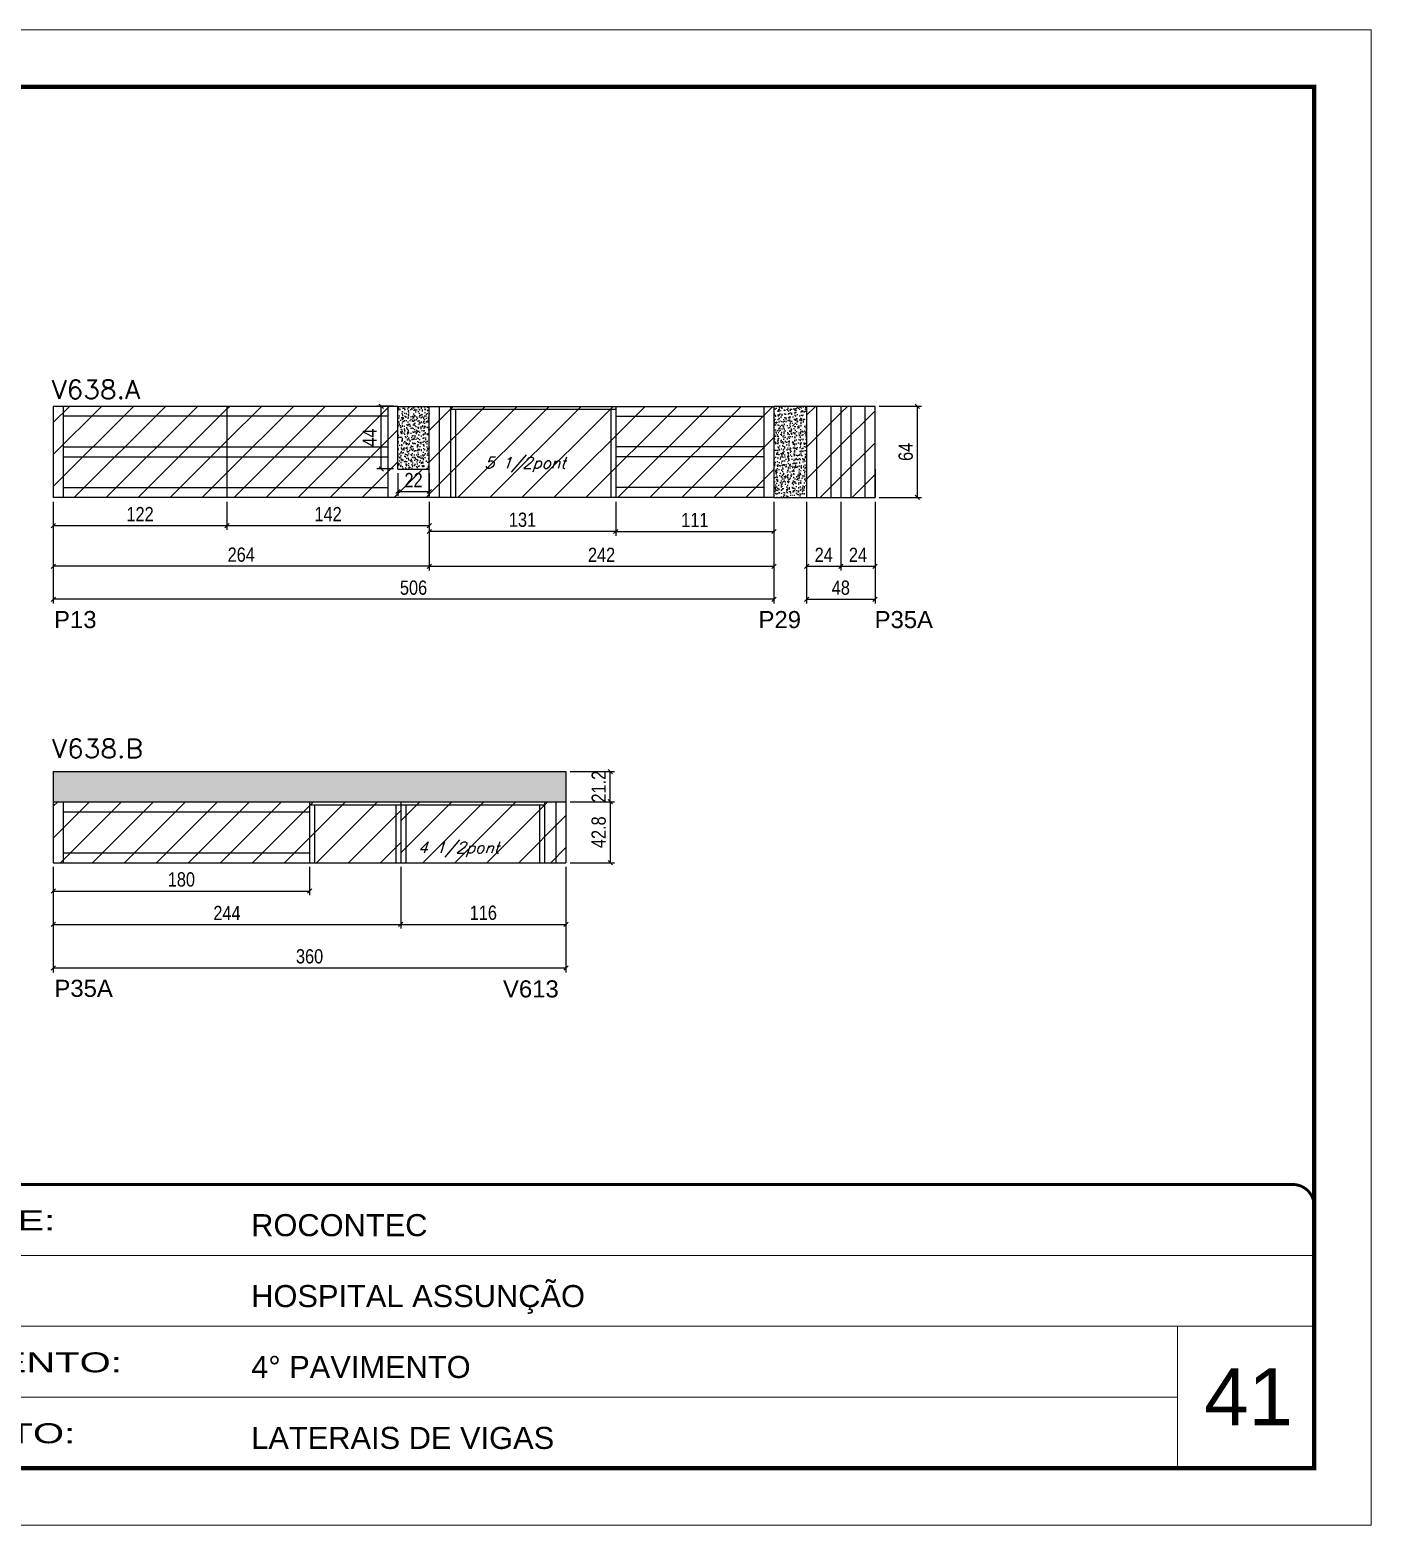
# Model space of a CAD drawing. Extents: x -20960 to -5926, y -2106 to 21915.
# Drawn here: x -11664 to -10722, y 9380 to 10430 of the extents above; entities that cross this region are included whole.
import ezdxf

# ---------------------------------------------------------------- set-up
doc = ezdxf.new("R2010")
doc.units = 0
doc.linetypes.add('CONTINUO', pattern=[0])
doc.linetypes.add('DASHED', pattern=[0.75, 0.5, -0.25])
for name, color, linetype in [('5', 5, 'Continuous'), ('COTA', 241, 'Continuous'), ('Painéis', 200, 'Continuous'), ('Reaproveitamento', 251, 'Continuous'), ('SARR_2.2x7', 40, 'Continuous'), ('SARR_3.5x7', 81, 'Continuous'), ('texto', 7, 'Continuous')]:
    doc.layers.add(name, color=color, linetype=linetype)
for name, color, linetype, lineweight in [('CARIMBO', 255, 'Continuous', 9), ('Folhas', 255, 'Continuous', 9), ('SARRAFO DE PRESSAO', 251, 'DASHED', 9), ('Texto Seção', 7, 'Continuous', 15)]:
    doc.layers.add(name, color=color, linetype=linetype, lineweight=lineweight)
doc.styles.add('ARIAL', font='arial.ttf')
doc.styles.add('COTA TECNICA', font='techl___.ttf', dxfattribs={"height": 10})
doc.styles.add('REGUA-120', font='ROMANS.shx', dxfattribs={"height": 15})
doc.styles.add('Romans', font='romans.shx')
doc.styles.get("Standard").update_dxf_attribs({"font": 'arial.ttf'})
doc.styles.add('Tecnologia', font='')
doc.styles.get('Tecnologia').set_extended_font_data('Forgotten Futurist')
doc.dimstyles.new('PAINEL', dxfattribs={"dimtxt": 10, "dimasz": 3, "dimexe": 3, "dimexo": 3, "dimgap": 3, "dimtad": 1, "dimdec": 1, "dimzin": 12, "dimdsep": 46, "dimtxsty": 'COTA TECNICA', "dimblk1": 'OBLIQUE', "dimblk2": 'OBLIQUE', "dimsah": 1, "dimcen": 0.9, "dimclrd": 4, "dimclre": 4, "dimclrt": 240, "dimadec": 1, "dimazin": 3, "dimtfac": 1, "dimtdec": 1, "dimtmove": 0, "dimatfit": 3, "dimfxl": 1, "dimtolj": 1, "dimtzin": 12, "dimarcsym": 0})
pattern_1 = [(50, (-145112.9357, -20945.076), (5.46554007, -0.47817257), [0.5715, -6.2865]), (355, (-145112.9357, -20945.076), (-1.05730264, 5.73170536), [0.4572, -5.02921753]), (100.4514447, (-145112.48, -20945.116), (4.40823741, 5.25353256), [0.48570026, -5.34270734]), (46.1842, (-145112.936, -20943.552), (8.13237123, -1.26126984), [0.85725, -9.42975]), (96.6355576, (-145112.258, -20943.657), (7.122124, 7.42278374), [0.7285507, -8.01406824]), (351.184151, (-145112.936, -20943.552), (7.122124, 7.42278374), [0.685799, -7.54379196]), (21, (-145112.1737, -20943.933), (4.54843174, -3.06795595), [0.5715, -6.2865]), (326, (-145112.1737, -20943.933), (1.85406085, 5.52563898), [0.4572, -5.0292]), (71.451445, (-145111.7947, -20944.189), (6.40249258, 2.45768307), [0.48570026, -5.34269813]), (37.5, (-145112.9357, -20945.0761), (0.092658098, 2.536651166), [0, -4.96824, 0, -5.1054, 0, -5.04825]), (7.5, (-145112.9357, -20945.0761), (2.004589875, 3.005417245), [0, -2.91084, 0, -4.85394, 0, -1.92405]), (327.5, (-145114.635, -20945.0761), (4.067717855, -0.17186232), [0, -1.905, 0, -5.9436, 0, -7.8867]), (317.5, (-145115.397, -20945.076), (4.44387544, 0.76279473), [0, -2.4765, 0, -3.94716, 0, -5.6007])]
pattern_2 = [(45, (-136463.582, -21941.307), (-11.2253202, 11.2253202), [])]
pattern_3 = [(45, (-152540.845, -16114.098), (-11.2253202, 11.2253202), [])]

# ---------------------------------------------------------------- blocks, each defined once
blk = doc.blocks.new('9999999999')
at = {"color": 30, "linetype": 'CONTINUO'}
for p, q in [((98564.6, 34379.6), (99584, 34379.6)), ((98564.6, 34329.8), (99488, 34329.8)), ((99584, 34329.8), (99488, 34329.8)), ((99488, 34329.8), (99488, 34230.2)), ((98564.6, 34280), (99488, 34280))]:
    blk.add_line(p, q, dxfattribs=at)
at = {"color": 30, "linetype": 'CONTINUO', "const_width": 2}
blk.add_lwpolyline([(99584, 34230.2), (99584, 34414.4, 0.414214), (99569, 34429.4), (98229, 34429.4, 0.414214), (98214, 34414.4), (98214, 34245.2, 0.414214), (98229, 34230.2), (99584, 34230.2)], format="xyb", dxfattribs=at)
at = {"layer": 'Folhas'}
blk.add_lwpolyline([(98139, 34190.2), (99624, 34190.2), (99624, 35240.2), (98139, 35240.2)], close=True, dxfattribs=at)
at = {"layer": 'Folhas', "color": 30, "const_width": 3}
blk.add_lwpolyline([(98214, 34230.2), (99584, 34230.2), (99584, 35200.2), (98214, 35200.2)], close=True, dxfattribs=at)
at = {"color": 7, "linetype": 'Continuous', "ltscale": 5, "style": 'ARIAL'}
for s, height, p in [('ROCONTEC', 15.48, (98837.7, 34393.1)), ('HOSPITAL ASSUNÇÃO', 15.483, (98837.7, 34343.3)), ('4° PAVIMENTO', 15.483, (98837.7, 34293.5)), ('LATERAIS DE VIGAS', 15.483, (98837.7, 34243.7))]:
    blk.add_text(s, height=height, dxfattribs=at).set_placement(p)
at = {"layer": 'Folhas', "color": 7, "style": 'Tecnologia', "width": 1.5}
for s, p in [('CLIENTE:', (98573.7, 34397.2)), ('PAVIMENTO:', (98573.7, 34297.5)), ('PROJETO:', (98573.7, 34247.7))]:
    blk.add_text(s, height=14, dxfattribs=at).set_placement(p)
blk = doc.blocks.new('_Oblique')
at = {"color": 0, "linetype": 'ByBlock', "lineweight": -2}
blk.add_line((-0.5, -0.5), (0.5, 0.5), dxfattribs=at)
blk = doc.blocks.new('*D1536')
at = {"layer": 'COTA', "color": 4, "linetype": 'ByBlock', "lineweight": -2, "transparency": 16777216}
for p, q in [((-11647.3, 10098.3), (-11647.3, 10050)), ((-11383.3, 10098.3), (-11383.3, 10050)), ((-11383.3, 10053), (-11647.3, 10053))]:
    blk.add_line(p, q, dxfattribs=at)
at = {"layer": 'Defpoints', "color": 0, "linetype": 'ByBlock', "transparency": 16777216}
for p in [(-11647.3, 10101.3), (-11383.3, 10101.3), (-11647.3, 10053)]:
    blk.add_point(p, dxfattribs=at)
at = {"layer": 'COTA', "color": 4, "linetype": 'ByBlock', "lineweight": -2, "transparency": 16777216, "xscale": 3, "yscale": 3, "zscale": 3, "rotation": 180}
blk.add_blockref('_Oblique', (-11647.3, 10053), dxfattribs=at)
at = {"layer": 'COTA', "color": 4, "linetype": 'ByBlock', "lineweight": -2, "transparency": 16777216, "xscale": 3, "yscale": 3, "zscale": 3}
blk.add_blockref('_Oblique', (-11383.3, 10053), dxfattribs=at)
at = {"layer": 'COTA', "color": 240, "linetype": 'ByBlock', "transparency": 16777216, "insert": (-11515.3, 10061.1), "char_height": 10, "attachment_point": 5, "style": 'COTA TECNICA'}
blk.add_mtext('\\A1;264', dxfattribs=at)
blk = doc.blocks.new('*D1537')
at = {"layer": 'COTA', "color": 4, "linetype": 'ByBlock', "lineweight": -2, "transparency": 16777216}
for p, q in [((-11383.3, 10098.3), (-11383.3, 10050)), ((-11141.3, 10098.3), (-11141.3, 10050)), ((-11383.3, 10053), (-11141.3, 10053))]:
    blk.add_line(p, q, dxfattribs=at)
at = {"layer": 'Defpoints', "color": 0, "linetype": 'ByBlock', "transparency": 16777216}
for p in [(-11383.3, 10101.3), (-11141.3, 10101.3), (-11141.3, 10053)]:
    blk.add_point(p, dxfattribs=at)
at = {"layer": 'COTA', "color": 4, "linetype": 'ByBlock', "lineweight": -2, "transparency": 16777216, "xscale": 3, "yscale": 3, "zscale": 3, "rotation": 180}
blk.add_blockref('_Oblique', (-11383.3, 10053), dxfattribs=at)
at = {"layer": 'COTA', "color": 4, "linetype": 'ByBlock', "lineweight": -2, "transparency": 16777216, "xscale": 3, "yscale": 3, "zscale": 3}
blk.add_blockref('_Oblique', (-11141.3, 10053), dxfattribs=at)
at = {"layer": 'COTA', "color": 240, "linetype": 'ByBlock', "transparency": 16777216, "insert": (-11262.3, 10061), "char_height": 10, "attachment_point": 5, "style": 'COTA TECNICA'}
blk.add_mtext('\\A1;242', dxfattribs=at)
blk = doc.blocks.new('*D1538')
at = {"layer": 'COTA', "color": 4, "linetype": 'ByBlock', "lineweight": -2, "transparency": 16777216}
for p, q in [((-11118.3, 10098.3), (-11118.3, 10026.8)), ((-11070.3, 10098.3), (-11070.3, 10026.8)), ((-11118.3, 10029.8), (-11070.3, 10029.8))]:
    blk.add_line(p, q, dxfattribs=at)
at = {"layer": 'Defpoints', "color": 0, "linetype": 'ByBlock', "transparency": 16777216}
for p in [(-11118.3, 10101.3), (-11070.3, 10101.3), (-11070.3, 10029.8)]:
    blk.add_point(p, dxfattribs=at)
at = {"layer": 'COTA', "color": 4, "linetype": 'ByBlock', "lineweight": -2, "transparency": 16777216, "xscale": 3, "yscale": 3, "zscale": 3, "rotation": 180}
blk.add_blockref('_Oblique', (-11118.3, 10029.8), dxfattribs=at)
at = {"layer": 'COTA', "color": 4, "linetype": 'ByBlock', "lineweight": -2, "transparency": 16777216, "xscale": 3, "yscale": 3, "zscale": 3}
blk.add_blockref('_Oblique', (-11070.3, 10029.8), dxfattribs=at)
at = {"layer": 'COTA', "color": 240, "linetype": 'ByBlock', "transparency": 16777216, "insert": (-11094.3, 10037.9), "char_height": 10, "attachment_point": 5, "style": 'COTA TECNICA'}
blk.add_mtext('\\A1;48', dxfattribs=at)
blk = doc.blocks.new('*D1539')
at = {"layer": 'COTA', "color": 4, "linetype": 'ByBlock', "lineweight": -2, "transparency": 16777216}
for p, q in [((-11647.3, 10098.3), (-11647.3, 10078.5)), ((-11525.3, 10098.3), (-11525.3, 10078.5)), ((-11647.3, 10081.5), (-11525.3, 10081.5))]:
    blk.add_line(p, q, dxfattribs=at)
at = {"layer": 'Defpoints', "color": 0, "linetype": 'ByBlock', "transparency": 16777216}
for p in [(-11647.3, 10101.3), (-11525.3, 10101.3), (-11525.3, 10081.5)]:
    blk.add_point(p, dxfattribs=at)
at = {"layer": 'COTA', "color": 4, "linetype": 'ByBlock', "lineweight": -2, "transparency": 16777216, "xscale": 3, "yscale": 3, "zscale": 3, "rotation": 180}
blk.add_blockref('_Oblique', (-11647.3, 10081.5), dxfattribs=at)
at = {"layer": 'COTA', "color": 4, "linetype": 'ByBlock', "lineweight": -2, "transparency": 16777216, "xscale": 3, "yscale": 3, "zscale": 3}
blk.add_blockref('_Oblique', (-11525.3, 10081.5), dxfattribs=at)
at = {"layer": 'COTA', "color": 240, "linetype": 'ByBlock', "transparency": 16777216, "insert": (-11586.3, 10089.6), "char_height": 10, "attachment_point": 5, "style": 'COTA TECNICA'}
blk.add_mtext('\\A1;122', dxfattribs=at)
blk = doc.blocks.new('*D1540')
at = {"layer": 'COTA', "color": 4, "linetype": 'ByBlock', "lineweight": -2, "transparency": 16777216}
for p, q in [((-11525.3, 10098.3), (-11525.3, 10078.5)), ((-11383.3, 10098.3), (-11383.3, 10078.5)), ((-11525.3, 10081.5), (-11383.3, 10081.5))]:
    blk.add_line(p, q, dxfattribs=at)
at = {"layer": 'Defpoints', "color": 0, "linetype": 'ByBlock', "transparency": 16777216}
for p in [(-11525.3, 10101.3), (-11383.3, 10101.3), (-11383.3, 10081.5)]:
    blk.add_point(p, dxfattribs=at)
at = {"layer": 'COTA', "color": 4, "linetype": 'ByBlock', "lineweight": -2, "transparency": 16777216, "xscale": 3, "yscale": 3, "zscale": 3, "rotation": 180}
blk.add_blockref('_Oblique', (-11525.3, 10081.5), dxfattribs=at)
at = {"layer": 'COTA', "color": 4, "linetype": 'ByBlock', "lineweight": -2, "transparency": 16777216, "xscale": 3, "yscale": 3, "zscale": 3}
blk.add_blockref('_Oblique', (-11383.3, 10081.5), dxfattribs=at)
at = {"layer": 'COTA', "color": 240, "linetype": 'ByBlock', "transparency": 16777216, "insert": (-11454.3, 10089.6), "char_height": 10, "attachment_point": 5, "style": 'COTA TECNICA'}
blk.add_mtext('\\A1;142', dxfattribs=at)
blk = doc.blocks.new('*D1541')
at = {"layer": 'COTA', "color": 4, "linetype": 'ByBlock', "lineweight": -2, "transparency": 16777216}
for p, q in [((-11252.3, 10098.3), (-11252.3, 10074.4)), ((-11141.3, 10098.3), (-11141.3, 10074.4)), ((-11252.3, 10077.4), (-11141.3, 10077.4))]:
    blk.add_line(p, q, dxfattribs=at)
at = {"layer": 'Defpoints', "color": 0, "linetype": 'ByBlock', "transparency": 16777216}
for p in [(-11252.3, 10101.3), (-11141.3, 10101.3), (-11141.3, 10077.4)]:
    blk.add_point(p, dxfattribs=at)
at = {"layer": 'COTA', "color": 4, "linetype": 'ByBlock', "lineweight": -2, "transparency": 16777216, "xscale": 3, "yscale": 3, "zscale": 3, "rotation": 180}
blk.add_blockref('_Oblique', (-11252.3, 10077.4), dxfattribs=at)
at = {"layer": 'COTA', "color": 4, "linetype": 'ByBlock', "lineweight": -2, "transparency": 16777216, "xscale": 3, "yscale": 3, "zscale": 3}
blk.add_blockref('_Oblique', (-11141.3, 10077.4), dxfattribs=at)
at = {"layer": 'COTA', "color": 240, "linetype": 'ByBlock', "transparency": 16777216, "insert": (-11196.8, 10085.5), "char_height": 10, "attachment_point": 5, "style": 'COTA TECNICA'}
blk.add_mtext('\\A1;111', dxfattribs=at)
blk = doc.blocks.new('*D1542')
at = {"layer": 'COTA', "color": 4, "linetype": 'ByBlock', "lineweight": -2, "transparency": 16777216}
for p, q in [((-11383.3, 10098.3), (-11383.3, 10074.4)), ((-11252.3, 10098.3), (-11252.3, 10074.4)), ((-11252.3, 10077.4), (-11383.3, 10077.4))]:
    blk.add_line(p, q, dxfattribs=at)
at = {"layer": 'Defpoints', "color": 0, "linetype": 'ByBlock', "transparency": 16777216}
for p in [(-11383.3, 10101.3), (-11252.3, 10101.3), (-11383.3, 10077.4)]:
    blk.add_point(p, dxfattribs=at)
at = {"layer": 'COTA', "color": 4, "linetype": 'ByBlock', "lineweight": -2, "transparency": 16777216, "xscale": 3, "yscale": 3, "zscale": 3, "rotation": 180}
blk.add_blockref('_Oblique', (-11383.3, 10077.4), dxfattribs=at)
at = {"layer": 'COTA', "color": 4, "linetype": 'ByBlock', "lineweight": -2, "transparency": 16777216, "xscale": 3, "yscale": 3, "zscale": 3}
blk.add_blockref('_Oblique', (-11252.3, 10077.4), dxfattribs=at)
at = {"layer": 'COTA', "color": 240, "linetype": 'ByBlock', "transparency": 16777216, "insert": (-11317.8, 10085.6), "char_height": 10, "attachment_point": 5, "style": 'COTA TECNICA'}
blk.add_mtext('\\A1;131', dxfattribs=at)
blk = doc.blocks.new('*D1543')
at = {"layer": 'COTA', "color": 4, "linetype": 'ByBlock', "lineweight": -2, "transparency": 16777216}
for p, q in [((-11405.3, 10118.3), (-11405.3, 10102.5)), ((-11383.3, 10118.3), (-11383.3, 10102.5)), ((-11405.3, 10105.5), (-11383.3, 10105.5))]:
    blk.add_line(p, q, dxfattribs=at)
at = {"layer": 'Defpoints', "color": 0, "linetype": 'ByBlock', "transparency": 16777216}
for p in [(-11405.3, 10121.3), (-11383.3, 10121.3), (-11383.3, 10105.5)]:
    blk.add_point(p, dxfattribs=at)
at = {"layer": 'COTA', "color": 4, "linetype": 'ByBlock', "lineweight": -2, "transparency": 16777216, "xscale": 3, "yscale": 3, "zscale": 3, "rotation": 180}
blk.add_blockref('_Oblique', (-11405.3, 10105.5), dxfattribs=at)
at = {"layer": 'COTA', "color": 4, "linetype": 'ByBlock', "lineweight": -2, "transparency": 16777216, "xscale": 3, "yscale": 3, "zscale": 3}
blk.add_blockref('_Oblique', (-11383.3, 10105.5), dxfattribs=at)
at = {"layer": 'COTA', "color": 240, "linetype": 'ByBlock', "transparency": 16777216, "insert": (-11394.3, 10113.5), "char_height": 10, "attachment_point": 5, "style": 'COTA TECNICA'}
blk.add_mtext('\\A1;22', dxfattribs=at)
blk = doc.blocks.new('*D1544')
at = {"layer": 'COTA', "color": 4, "linetype": 'ByBlock', "lineweight": -2, "transparency": 16777216}
for p, q in [((-11408.3, 10165.3), (-11420, 10165.3)), ((-11417, 10121.3), (-11417, 10165.3)), ((-11408.3, 10121.3), (-11420, 10121.3))]:
    blk.add_line(p, q, dxfattribs=at)
at = {"layer": 'Defpoints', "color": 0, "linetype": 'ByBlock', "transparency": 16777216}
for p in [(-11417, 10165.3), (-11405.3, 10165.3), (-11405.3, 10121.3)]:
    blk.add_point(p, dxfattribs=at)
at = {"layer": 'COTA', "color": 4, "linetype": 'ByBlock', "lineweight": -2, "transparency": 16777216, "xscale": 3, "yscale": 3, "zscale": 3}
for p, rotation in [((-11417, 10165.3), 90), ((-11417, 10121.3), 270)]:
    blk.add_blockref('_Oblique', p, dxfattribs=dict(at, rotation=rotation))
at = {"layer": 'COTA', "color": 240, "linetype": 'ByBlock', "transparency": 16777216, "insert": (-11425.1, 10143.3), "char_height": 10, "attachment_point": 5, "rotation": 90, "style": 'COTA TECNICA'}
blk.add_mtext('\\A1;44', dxfattribs=at)
blk = doc.blocks.new('*D1578')
at = {"layer": 'COTA', "color": 4, "lineweight": -2, "transparency": 16777216}
for p, q in [((-11647.3, 9841.8), (-11647.3, 9767.8)), ((-11287.3, 9841.8), (-11287.3, 9767.8)), ((-11287.3, 9770.8), (-11647.3, 9770.8))]:
    blk.add_line(p, q, dxfattribs=at)
at = {"layer": 'Defpoints', "color": 0, "transparency": 16777216}
for p in [(-11647.3, 9844.8), (-11287.3, 9844.8), (-11647.3, 9770.8)]:
    blk.add_point(p, dxfattribs=at)
at = {"layer": 'COTA', "color": 4, "lineweight": -2, "transparency": 16777216, "xscale": 3, "yscale": 3, "zscale": 3, "rotation": 180}
blk.add_blockref('_Oblique', (-11647.3, 9770.8), dxfattribs=at)
at = {"layer": 'COTA', "color": 4, "lineweight": -2, "transparency": 16777216, "xscale": 3, "yscale": 3, "zscale": 3}
blk.add_blockref('_Oblique', (-11287.3, 9770.8), dxfattribs=at)
at = {"layer": 'COTA', "color": 240, "transparency": 16777216, "insert": (-11467.3, 9779), "char_height": 10, "attachment_point": 5, "style": 'COTA TECNICA'}
blk.add_mtext('\\A1;360', dxfattribs=at)
blk = doc.blocks.new('*D1579')
at = {"layer": 'COTA', "color": 4, "lineweight": -2, "transparency": 16777216}
for p, q in [((-11647.3, 9841.8), (-11647.3, 9798.5)), ((-11403.3, 9841.8), (-11403.3, 9798.5)), ((-11647.3, 9801.5), (-11403.3, 9801.5))]:
    blk.add_line(p, q, dxfattribs=at)
at = {"layer": 'Defpoints', "color": 0, "transparency": 16777216}
for p in [(-11647.3, 9844.8), (-11403.3, 9844.8), (-11403.3, 9801.5)]:
    blk.add_point(p, dxfattribs=at)
at = {"layer": 'COTA', "color": 4, "lineweight": -2, "transparency": 16777216, "xscale": 3, "yscale": 3, "zscale": 3, "rotation": 180}
blk.add_blockref('_Oblique', (-11647.3, 9801.5), dxfattribs=at)
at = {"layer": 'COTA', "color": 4, "lineweight": -2, "transparency": 16777216, "xscale": 3, "yscale": 3, "zscale": 3}
blk.add_blockref('_Oblique', (-11403.3, 9801.5), dxfattribs=at)
at = {"layer": 'COTA', "color": 240, "transparency": 16777216, "insert": (-11525.3, 9809.5), "char_height": 10, "attachment_point": 5, "style": 'COTA TECNICA'}
blk.add_mtext('\\A1;244', dxfattribs=at)
blk = doc.blocks.new('*D1580')
at = {"layer": 'COTA', "color": 4, "lineweight": -2, "transparency": 16777216}
for p, q in [((-11403.3, 9841.8), (-11403.3, 9798.5)), ((-11287.3, 9841.8), (-11287.3, 9798.5)), ((-11403.3, 9801.5), (-11287.3, 9801.5))]:
    blk.add_line(p, q, dxfattribs=at)
at = {"layer": 'Defpoints', "color": 0, "transparency": 16777216}
for p in [(-11403.3, 9844.8), (-11287.3, 9844.8), (-11287.3, 9801.5)]:
    blk.add_point(p, dxfattribs=at)
at = {"layer": 'COTA', "color": 4, "lineweight": -2, "transparency": 16777216, "xscale": 3, "yscale": 3, "zscale": 3, "rotation": 180}
blk.add_blockref('_Oblique', (-11403.3, 9801.5), dxfattribs=at)
at = {"layer": 'COTA', "color": 4, "lineweight": -2, "transparency": 16777216, "xscale": 3, "yscale": 3, "zscale": 3}
blk.add_blockref('_Oblique', (-11287.3, 9801.5), dxfattribs=at)
at = {"layer": 'COTA', "color": 240, "transparency": 16777216, "insert": (-11345.3, 9809.6), "char_height": 10, "attachment_point": 5, "style": 'COTA TECNICA'}
blk.add_mtext('\\A1;116', dxfattribs=at)
blk = doc.blocks.new('*D1581')
at = {"layer": 'COTA', "color": 4, "lineweight": -2, "transparency": 16777216}
for p, q in [((-11284.3, 9887.6), (-11253.2, 9887.6)), ((-11256.2, 9887.6), (-11256.2, 9844.8)), ((-11284.3, 9844.8), (-11253.2, 9844.8))]:
    blk.add_line(p, q, dxfattribs=at)
at = {"layer": 'Defpoints', "color": 0, "transparency": 16777216}
for p in [(-11287.3, 9887.6), (-11287.3, 9844.8), (-11256.2, 9844.8)]:
    blk.add_point(p, dxfattribs=at)
at = {"layer": 'COTA', "color": 4, "lineweight": -2, "transparency": 16777216, "xscale": 3, "yscale": 3, "zscale": 3}
for p, rotation in [((-11256.2, 9887.6), 90), ((-11256.2, 9844.8), 270)]:
    blk.add_blockref('_Oblique', p, dxfattribs=dict(at, rotation=rotation))
at = {"layer": 'COTA', "color": 240, "transparency": 16777216, "insert": (-11264.3, 9866.2), "char_height": 10, "attachment_point": 5, "rotation": 90, "style": 'COTA TECNICA'}
blk.add_mtext('\\A1;42.8', dxfattribs=at)
blk = doc.blocks.new('*D1582')
at = {"layer": 'COTA', "color": 4, "lineweight": -2, "transparency": 16777216}
for p, q in [((-11284.3, 9908.8), (-11253.2, 9908.8)), ((-11256.2, 9887.6), (-11256.2, 9908.8)), ((-11284.3, 9887.6), (-11253.2, 9887.6))]:
    blk.add_line(p, q, dxfattribs=at)
at = {"layer": 'Defpoints', "color": 0, "transparency": 16777216}
for p in [(-11287.3, 9908.8), (-11256.2, 9908.8), (-11287.3, 9887.6)]:
    blk.add_point(p, dxfattribs=at)
at = {"layer": 'COTA', "color": 4, "lineweight": -2, "transparency": 16777216, "xscale": 3, "yscale": 3, "zscale": 3}
for p, rotation in [((-11256.2, 9908.8), 90), ((-11256.2, 9887.6), 270)]:
    blk.add_blockref('_Oblique', p, dxfattribs=dict(at, rotation=rotation))
at = {"layer": 'COTA', "color": 240, "transparency": 16777216, "insert": (-11264.3, 9898.2), "char_height": 10, "attachment_point": 5, "rotation": 90, "style": 'COTA TECNICA'}
blk.add_mtext('\\A1;21.2', dxfattribs=at)
blk = doc.blocks.new('*D1583')
at = {"layer": 'COTA', "color": 4, "lineweight": -2, "transparency": 16777216}
for p, q in [((-11647.3, 9841.8), (-11647.3, 9821.9)), ((-11467.3, 9841.8), (-11467.3, 9821.9)), ((-11647.3, 9824.9), (-11467.3, 9824.9))]:
    blk.add_line(p, q, dxfattribs=at)
at = {"layer": 'Defpoints', "color": 0, "transparency": 16777216}
for p in [(-11647.3, 9844.8), (-11467.3, 9844.8), (-11467.3, 9824.9)]:
    blk.add_point(p, dxfattribs=at)
at = {"layer": 'COTA', "color": 4, "lineweight": -2, "transparency": 16777216, "xscale": 3, "yscale": 3, "zscale": 3, "rotation": 180}
blk.add_blockref('_Oblique', (-11647.3, 9824.9), dxfattribs=at)
at = {"layer": 'COTA', "color": 4, "lineweight": -2, "transparency": 16777216, "xscale": 3, "yscale": 3, "zscale": 3}
blk.add_blockref('_Oblique', (-11467.3, 9824.9), dxfattribs=at)
at = {"layer": 'COTA', "color": 240, "transparency": 16777216, "insert": (-11557.3, 9833), "char_height": 10, "attachment_point": 5, "style": 'COTA TECNICA'}
blk.add_mtext('\\A1;180', dxfattribs=at)
blk = doc.blocks.new('*D1584')
at = {"layer": 'COTA', "color": 4, "lineweight": -2, "ltscale": 25, "transparency": 16777216}
for p, q in [((-11647.3, 10098.3), (-11647.3, 10026.8)), ((-11141.3, 10098.3), (-11141.3, 10026.8)), ((-11141.3, 10029.8), (-11647.3, 10029.8))]:
    blk.add_line(p, q, dxfattribs=at)
at = {"layer": 'Defpoints', "color": 0, "ltscale": 25, "transparency": 16777216}
for p in [(-11647.3, 10101.3), (-11141.3, 10101.3), (-11647.3, 10029.8)]:
    blk.add_point(p, dxfattribs=at)
at = {"layer": 'COTA', "color": 4, "lineweight": -2, "ltscale": 25, "transparency": 16777216, "xscale": 3, "yscale": 3, "zscale": 3, "rotation": 180}
blk.add_blockref('_Oblique', (-11647.3, 10029.8), dxfattribs=at)
at = {"layer": 'COTA', "color": 4, "lineweight": -2, "ltscale": 25, "transparency": 16777216, "xscale": 3, "yscale": 3, "zscale": 3}
blk.add_blockref('_Oblique', (-11141.3, 10029.8), dxfattribs=at)
at = {"layer": 'COTA', "color": 240, "ltscale": 25, "transparency": 16777216, "insert": (-11394.3, 10037.9), "char_height": 10, "attachment_point": 5, "style": 'COTA TECNICA'}
blk.add_mtext('\\A1;506', dxfattribs=at)
blk = doc.blocks.new('*D1585')
at = {"layer": 'COTA', "color": 4, "lineweight": -2, "ltscale": 25, "transparency": 16777216}
for p, q in [((-11067.3, 10165.3), (-11037.6, 10165.3)), ((-11040.6, 10165.3), (-11040.6, 10101.3)), ((-11067.3, 10101.3), (-11037.6, 10101.3))]:
    blk.add_line(p, q, dxfattribs=at)
at = {"layer": 'Defpoints', "color": 0, "ltscale": 25, "transparency": 16777216}
for p in [(-11070.3, 10165.3), (-11070.3, 10101.3), (-11040.6, 10101.3)]:
    blk.add_point(p, dxfattribs=at)
at = {"layer": 'COTA', "color": 4, "lineweight": -2, "ltscale": 25, "transparency": 16777216, "xscale": 3, "yscale": 3, "zscale": 3}
for p, rotation in [((-11040.6, 10165.3), 90), ((-11040.6, 10101.3), 270)]:
    blk.add_blockref('_Oblique', p, dxfattribs=dict(at, rotation=rotation))
at = {"layer": 'COTA', "color": 240, "ltscale": 25, "transparency": 16777216, "insert": (-11048.7, 10133.3), "char_height": 10, "attachment_point": 5, "rotation": 90, "style": 'COTA TECNICA'}
blk.add_mtext('\\A1;64', dxfattribs=at)
blk = doc.blocks.new('*D1586')
at = {"layer": 'COTA', "color": 4, "lineweight": -2, "ltscale": 25, "transparency": 16777216}
for p, q in [((-11118.3, 10098.3), (-11118.3, 10050)), ((-11094.3, 10098.3), (-11094.3, 10050)), ((-11118.3, 10053), (-11094.3, 10053))]:
    blk.add_line(p, q, dxfattribs=at)
at = {"layer": 'Defpoints', "color": 0, "ltscale": 25, "transparency": 16777216}
for p in [(-11118.3, 10101.3), (-11094.3, 10101.3), (-11094.3, 10053)]:
    blk.add_point(p, dxfattribs=at)
at = {"layer": 'COTA', "color": 4, "lineweight": -2, "ltscale": 25, "transparency": 16777216, "xscale": 3, "yscale": 3, "zscale": 3, "rotation": 180}
blk.add_blockref('_Oblique', (-11118.3, 10053), dxfattribs=at)
at = {"layer": 'COTA', "color": 4, "lineweight": -2, "ltscale": 25, "transparency": 16777216, "xscale": 3, "yscale": 3, "zscale": 3}
blk.add_blockref('_Oblique', (-11094.3, 10053), dxfattribs=at)
at = {"layer": 'COTA', "color": 240, "ltscale": 25, "transparency": 16777216, "insert": (-11106.3, 10061), "char_height": 10, "attachment_point": 5, "style": 'COTA TECNICA'}
blk.add_mtext('\\A1;24', dxfattribs=at)
blk = doc.blocks.new('*D1587')
at = {"layer": 'COTA', "color": 4, "lineweight": -2, "ltscale": 25, "transparency": 16777216}
for p, q in [((-11094.3, 10098.3), (-11094.3, 10050)), ((-11070.3, 10098.3), (-11070.3, 10050)), ((-11094.3, 10053), (-11070.3, 10053))]:
    blk.add_line(p, q, dxfattribs=at)
at = {"layer": 'Defpoints', "color": 0, "ltscale": 25, "transparency": 16777216}
for p in [(-11094.3, 10101.3), (-11070.3, 10101.3), (-11070.3, 10053)]:
    blk.add_point(p, dxfattribs=at)
at = {"layer": 'COTA', "color": 4, "lineweight": -2, "ltscale": 25, "transparency": 16777216, "xscale": 3, "yscale": 3, "zscale": 3, "rotation": 180}
blk.add_blockref('_Oblique', (-11094.3, 10053), dxfattribs=at)
at = {"layer": 'COTA', "color": 4, "lineweight": -2, "ltscale": 25, "transparency": 16777216, "xscale": 3, "yscale": 3, "zscale": 3}
blk.add_blockref('_Oblique', (-11070.3, 10053), dxfattribs=at)
at = {"layer": 'COTA', "color": 240, "ltscale": 25, "transparency": 16777216, "insert": (-11082.3, 10061), "char_height": 10, "attachment_point": 5, "style": 'COTA TECNICA'}
blk.add_mtext('\\A1;24', dxfattribs=at)

msp = doc.modelspace()

# ---------------------------------------------------------------- hatches: boundary and pattern name
at = {"layer": 'COTA', "linetype": 'ByBlock'}
h = msp.add_hatch(dxfattribs=at)
h.set_pattern_fill('AR-CONC', color=256, scale=0.03)
h.set_pattern_definition(pattern_1)
h.paths.add_polyline_path([(-11405.3, 10121.28), (-11383.3, 10121.28), (-11383.3, 10165.28), (-11405.3, 10165.28)])
h = msp.add_hatch(dxfattribs=at)
h.set_pattern_fill('AR-CONC', color=256, scale=0.03)
h.set_pattern_definition(pattern_1)
h.paths.add_polyline_path([(-11141.3, 10101.28), (-11118.3, 10101.28), (-11118.3, 10165.28), (-11141.3, 10165.28)])
h = msp.add_hatch(dxfattribs=at)
h.set_pattern_fill('AR-CONC', color=256, scale=0.03)
h.set_pattern_definition([(50, (-149490.2804, -18338.498), (5.46554007, -0.47817257), [0.5715, -6.2865]), (355, (-149490.2804, -18338.498), (-1.05730264, 5.73170536), [0.4572, -5.02921753]), (100.4514447, (-149489.825, -18338.538), (4.40823741, 5.25353256), [0.48570026, -5.34270734]), (46.1842, (-149490.2804, -18336.974), (8.13237123, -1.26126984), [0.85725, -9.42975]), (96.6355576, (-149489.603, -18337.079), (7.122124, 7.42278374), [0.7285507, -8.01406824]), (351.184151, (-149490.28, -18336.974), (7.122124, 7.42278374), [0.685799, -7.54379196]), (21, (-149489.5184, -18337.355), (4.54843174, -3.06795595), [0.5715, -6.2865]), (326, (-149489.5184, -18337.355), (1.85406085, 5.52563898), [0.4572, -5.0292]), (71.451445, (-149489.1393, -18337.611), (6.40249258, 2.45768307), [0.48570026, -5.34269813]), (37.5, (-149490.2804, -18338.4981), (0.092658098, 2.536651166), [0, -4.96824, 0, -5.1054, 0, -5.04825]), (7.5, (-149490.2804, -18338.498), (2.004589875, 3.005417245), [0, -2.91084, 0, -4.85394, 0, -1.92405]), (327.5, (-149491.9796, -18338.4981), (4.067717855, -0.17186232), [0, -1.905, 0, -5.9436, 0, -7.8867]), (317.5, (-149492.7416, -18338.498), (4.44387544, 0.76279473), [0, -2.4765, 0, -3.94716, 0, -5.6007])])
h.paths.add_polyline_path([(-11287.3, 9887.56), (-11287.3, 9908.76), (-11647.3, 9908.76), (-11647.3, 9887.56)])
at = {"layer": 'Reaproveitamento', "ltscale": 25}
h = msp.add_hatch(dxfattribs=at)
h.set_pattern_fill('ANSI31', color=256, scale=5)
h.set_pattern_definition(pattern_2)
h.paths.add_polyline_path([(-11647.3, 10165.28), (-11647.3, 10101.28), (-11525.3, 10101.28), (-11525.3, 10165.28)])
h = msp.add_hatch(dxfattribs=at)
h.set_pattern_fill('ANSI31', color=256, scale=5)
h.set_pattern_definition(pattern_2)
h.paths.add_polyline_path([(-11383.3, 10101.28), (-11383.3, 10121.28), (-11405.3, 10121.28), (-11405.3, 10165.28), (-11525.3, 10165.28), (-11525.3, 10101.28)])
h.paths.add_polyline_path([(-11404.54, 10103.55), (-11383.57, 10103.55), (-11383.57, 10124.14), (-11404.54, 10124.14)], flags=24)
h.paths.add_polyline_path([(-11415.2, 10132.5), (-11415.2, 10154.69), (-11435.78, 10154.69), (-11435.78, 10132.5)], flags=24)
h = msp.add_hatch(dxfattribs=at)
h.set_pattern_fill('ANSI31', color=256, scale=5)
h.set_pattern_definition(pattern_2)
h.paths.add_polyline_path([(-11141.3, 10101.28), (-11141.3, 10165.28), (-11383.3, 10165.28), (-11383.3, 10101.28)])
h.paths.add_polyline_path([(-11352.37, 10116.36), (-11284.75, 10116.36), (-11279.25, 10132.33), (-11346.87, 10132.33)], flags=24)
h = msp.add_hatch(dxfattribs=at)
h.set_pattern_fill('ANSI31', color=256, scale=5)
h.set_pattern_definition(pattern_3)
h.paths.add_polyline_path([(-11094.3, 10165.28), (-11118.3, 10165.28), (-11118.3, 10101.28), (-11094.3, 10101.28)])
h = msp.add_hatch(dxfattribs=at)
h.set_pattern_fill('ANSI31', color=256, scale=5)
h.set_pattern_definition(pattern_3)
h.paths.add_polyline_path([(-11094.3, 10101.28), (-11070.3, 10101.28), (-11070.3, 10165.28), (-11094.3, 10165.28)])
h = msp.add_hatch(dxfattribs=at)
h.set_pattern_fill('ANSI31', color=256, scale=5)
h.set_pattern_definition(pattern_2)
h.paths.add_polyline_path([(-11647.3, 9887.56), (-11647.3, 9844.76), (-11403.3, 9844.76), (-11403.3, 9887.56)])
h = msp.add_hatch(dxfattribs=at)
h.set_pattern_fill('ANSI31', color=256, scale=5)
h.set_pattern_definition(pattern_3)
h.paths.add_polyline_path([(-11287.3, 9887.56), (-11403.3, 9887.56), (-11403.3, 9844.76), (-11287.3, 9844.76)])

# ---------------------------------------------------------------- linework, layer by layer
at = {"layer": 'COTA', "linetype": 'ByBlock'}
for p, q in [((-11405.3, 10165.28), (-11383.3, 10165.28)), ((-11118.3, 10165.28), (-11141.3, 10165.28)), ((-11070.3, 10165.28), (-11070.3, 10165.28)), ((-11141.3, 10101.28), (-11118.3, 10101.28)), ((-11647.3, 9908.76), (-11287.3, 9908.76)), ((-11647.3, 9908.76), (-11647.3, 9887.56)), ((-11287.3, 9908.76), (-11287.3, 9887.56))]:
    msp.add_line(p, q, dxfattribs=at)
at = {"layer": 'Painéis', "linetype": 'ByBlock'}
for p, q in [((-11647.3, 10165.28), (-11647.3, 10101.28)), ((-11405.3, 10165.28), (-11647.3, 10165.28)), ((-11525.3, 10165.28), (-11525.3, 10101.28)), ((-11405.3, 10121.28), (-11405.3, 10165.28)), ((-11383.3, 10101.28), (-11383.3, 10165.28)), ((-11383.3, 10165.28), (-11141.3, 10165.28)), ((-11141.3, 10165.28), (-11141.3, 10101.28)), ((-11118.3, 10165.28), (-11118.3, 10101.28)), ((-11070.3, 10165.28), (-11118.3, 10165.28)), ((-11094.3, 10165.28), (-11094.3, 10101.28)), ((-11070.3, 10101.28), (-11070.3, 10165.28)), ((-11405.3, 10121.28), (-11383.3, 10121.28)), ((-11070.3, 10121.28), (-11070.3, 10121.28)), ((-11141.3, 10101.28), (-11647.3, 10101.28)), ((-11118.3, 10101.28), (-11070.3, 10101.28))]:
    msp.add_line(p, q, dxfattribs=at)
at = {"layer": 'Painéis'}
for p, q in [((-11647.3, 9887.56), (-11287.3, 9887.56)), ((-11647.3, 9887.56), (-11647.3, 9844.76)), ((-11403.3, 9887.56), (-11403.3, 9844.76)), ((-11287.3, 9887.56), (-11287.3, 9844.76)), ((-11647.3, 9844.76), (-11287.3, 9844.76))]:
    msp.add_line(p, q, dxfattribs=at)
at = {"layer": 'SARR_2.2x7', "linetype": 'Continuous'}
for p, q in [((-11640.3, 10165.28), (-11640.3, 10101.28)), ((-11412.3, 10165.28), (-11412.3, 10101.28)), ((-11376.3, 10165.28), (-11376.3, 10101.28)), ((-11148.3, 10165.28), (-11148.3, 10101.28)), ((-11111.3, 10165.28), (-11111.3, 10101.28)), ((-11101.3, 10165.28), (-11101.3, 10101.28)), ((-11087.3, 10165.28), (-11087.3, 10101.28)), ((-11077.3, 10101.28), (-11077.3, 10165.28)), ((-11412.3, 10158.28), (-11640.3, 10158.28)), ((-11252.3, 10163.08), (-11368.3, 10163.08)), ((-11252.3, 10158.28), (-11148.3, 10158.28)), ((-11640.3, 10136.78), (-11412.3, 10136.78)), ((-11148.3, 10136.78), (-11252.3, 10136.78)), ((-11640.3, 10129.78), (-11412.3, 10129.78)), ((-11148.3, 10129.78), (-11252.3, 10129.78)), ((-11070.3, 10114.28), (-11070.3, 10114.28)), ((-11640.3, 10108.28), (-11412.3, 10108.28)), ((-11148.3, 10108.28), (-11252.3, 10108.28)), ((-11070.3, 10108.28), (-11070.3, 10108.28)), ((-11640.3, 9887.56), (-11640.3, 9844.76)), ((-11640.3, 9880.56), (-11467.3, 9880.56)), ((-11467.3, 9885.36), (-11302.3, 9885.36)), ((-11294.3, 9887.56), (-11294.3, 9844.76)), ((-11640.3, 9851.76), (-11467.3, 9851.76))]:
    msp.add_line(p, q, dxfattribs=at)
at = {"layer": 'SARR_3.5x7'}
for p, q in [((-11368.3, 10165.28), (-11368.3, 10101.28)), ((-11252.3, 10165.28), (-11252.3, 10101.28)), ((-11364.8, 10163.08), (-11364.8, 10101.28)), ((-11255.8, 10163.08), (-11255.8, 10101.28)), ((-11070.3, 10121.28), (-11070.3, 10101.28)), ((-11467.3, 9887.56), (-11467.3, 9844.76)), ((-11463.8, 9885.36), (-11463.8, 9844.76)), ((-11406.8, 9885.36), (-11406.8, 9844.76)), ((-11399.8, 9885.36), (-11399.8, 9844.76)), ((-11305.8, 9885.36), (-11305.8, 9844.76)), ((-11302.3, 9887.56), (-11302.3, 9844.76))]:
    msp.add_line(p, q, dxfattribs=at)

# ---------------------------------------------------------------- block references
at = {"layer": 'SARRAFO DE PRESSAO', "color": 6, "linetype": 'ByBlock'}
msp.add_blockref('9999999999', (-110345.98, -24810.57), dxfattribs=at)

# ---------------------------------------------------------------- texts
at = {"layer": '5', "linetype": 'Continuous'}
for s, p in [('P13', (-11646.69, 10009.55)), ('P29', (-11152.08, 10009.55)), ('P35A', (-11070.59, 10009.55)), ('P35A', (-11646.44, 9750.59)), ('V613', (-11331.5, 9750.21))]:
    msp.add_text(s, height=12, rotation=359.99996, dxfattribs=at).set_placement(p)
at = {"layer": 'CARIMBO', "style": 'ARIAL'}
msp.add_text('41', height=40, dxfattribs=at).set_placement((-10839.14, 9449.78))
at = {"layer": 'texto', "color": 2, "char_height": 8, "attachment_point": 5, "style": 'Romans'}
for s, insert in [('{\\Q19;\\C256;5 1/2pont}', (-11316, 10124.34)), ('{\\Q19;\\C256;4 1/2pont}', (-11362.7, 9854.1))]:
    msp.add_mtext(s, dxfattribs=dict(at, insert=insert))
at = {"layer": 'Texto Seção', "style": 'REGUA-120', "width": 1.05}
for s, p in [('V638.A', (-11648.45, 10170.64)), ('V638.B', (-11648.05, 9918.5))]:
    msp.add_text(s, height=13, dxfattribs=at).set_placement(p)

# ---------------------------------------------------------------- dimensions: what is measured, and where the dimension line sits
at = {"layer": 'COTA', "linetype": 'ByBlock'}
dim = msp.add_linear_dim(base=(-11416.98, 10165.28), p1=(-11405.3, 10121.28), p2=(-11405.3, 10165.28), angle=90, dimstyle='PAINEL', dxfattribs=at)
dim.commit()
dim.dimension.update_dxf_attribs({"geometry": '*D1544', "text_midpoint": (-11425.05, 10143.28)})
at = {"layer": 'COTA', "ltscale": 25}
dim = msp.add_linear_dim(base=(-11040.57, 10101.28), p1=(-11070.3, 10165.28), p2=(-11070.3, 10101.28), angle=90, dimstyle='PAINEL', dxfattribs=at)
dim.commit()
dim.dimension.update_dxf_attribs({"geometry": '*D1585', "text_midpoint": (-11048.68, 10133.28)})
at = {"layer": 'COTA', "linetype": 'ByBlock'}
for base, p1, p2, picture, middle in [((-11383.3, 10105.48), (-11405.3, 10121.28), (-11383.3, 10121.28), '*D1543', (-11394.3, 10113.48)), ((-11647.3, 10052.97), (-11383.3, 10101.28), (-11647.3, 10101.28), '*D1536', (-11515.3, 10061.07)), ((-11525.3, 10081.55), (-11647.3, 10101.28), (-11525.3, 10101.28), '*D1539', (-11586.3, 10089.61)), ((-11141.3, 10052.97), (-11383.3, 10101.28), (-11141.3, 10101.28), '*D1537', (-11262.3, 10061.05)), ((-11141.3, 10077.4), (-11252.3, 10101.28), (-11141.3, 10101.28), '*D1541', (-11196.8, 10085.46)), ((-11070.3, 10029.83), (-11118.3, 10101.28), (-11070.3, 10101.28), '*D1538', (-11094.3, 10037.93))]:
    dim = msp.add_linear_dim(base=base, p1=p1, p2=p2, dimstyle='PAINEL', dxfattribs=at)
    dim.commit()
    dim.dimension.update_dxf_attribs({"geometry": picture, "text_midpoint": middle})
at = {"layer": 'COTA', "ltscale": 25}
for base, p1, p2, picture, middle in [((-11647.3, 10029.83), (-11141.3, 10101.28), (-11647.3, 10101.28), '*D1584', (-11394.3, 10037.94)), ((-11094.3, 10052.97), (-11118.3, 10101.28), (-11094.3, 10101.28), '*D1586', (-11106.3, 10061.05))]:
    dim = msp.add_linear_dim(base=base, p1=p1, p2=p2, dimstyle='PAINEL', dxfattribs=at)
    dim.commit()
    dim.dimension.update_dxf_attribs({"geometry": picture, "text_midpoint": middle})
at = {"layer": 'COTA', "linetype": 'ByBlock'}
for base, p1, picture, middle in [((-11383.3, 10081.55), (-11525.3, 10101.28), '*D1540', (-11454.3, 10089.62)), ((-11383.3, 10077.4), (-11252.3, 10101.28), '*D1542', (-11317.8, 10085.62))]:
    dim = msp.add_linear_dim(base=base, p1=p1, p2=(-11383.3, 10101.28), dimstyle='PAINEL', override={"dimtmove": 1}, dxfattribs=at)
    dim.commit()
    dim.dimension.update_dxf_attribs({"geometry": picture, "text_midpoint": middle})
at = {"layer": 'COTA', "ltscale": 25}
dim = msp.add_linear_dim(base=(-11070.3, 10052.97), p1=(-11094.3, 10101.28), p2=(-11070.3, 10101.28), dimstyle='PAINEL', override={"dimtmove": 1}, dxfattribs=at)
dim.commit()
dim.dimension.update_dxf_attribs({"geometry": '*D1587', "text_midpoint": (-11082.3, 10061.05)})
at = {"layer": 'COTA'}
dim = msp.add_linear_dim(base=(-11256.22, 9908.76), p1=(-11287.3, 9887.56), p2=(-11287.3, 9908.76), angle=90, dimstyle='PAINEL', dxfattribs=at)
dim.commit()
dim.dimension.update_dxf_attribs({"geometry": '*D1582', "text_midpoint": (-11256.22, 9898.16), "dimtype": 160})
dim = msp.add_linear_dim(base=(-11256.22, 9844.76), p1=(-11287.3, 9887.56), p2=(-11287.3, 9844.76), angle=90, dimstyle='PAINEL', dxfattribs=at)
dim.commit()
dim.dimension.update_dxf_attribs({"geometry": '*D1581', "text_midpoint": (-11264.32, 9866.16)})
for base, p1, p2, picture, middle in [((-11647.3, 9770.81), (-11287.3, 9844.76), (-11647.3, 9844.76), '*D1578', (-11467.3, 9779.03)), ((-11403.3, 9801.47), (-11647.3, 9844.76), (-11403.3, 9844.76), '*D1579', (-11525.3, 9809.55)), ((-11467.3, 9824.87), (-11647.3, 9844.76), (-11467.3, 9844.76), '*D1583', (-11557.3, 9833))]:
    dim = msp.add_linear_dim(base=base, p1=p1, p2=p2, dimstyle='PAINEL', dxfattribs=at)
    dim.commit()
    dim.dimension.update_dxf_attribs({"geometry": picture, "text_midpoint": middle})
dim = msp.add_linear_dim(base=(-11287.3, 9801.47), p1=(-11403.3, 9844.76), p2=(-11287.3, 9844.76), dimstyle='PAINEL', override={"dimtmove": 1}, dxfattribs=at)
dim.commit()
dim.dimension.update_dxf_attribs({"geometry": '*D1580', "text_midpoint": (-11345.3, 9809.58)})

doc.saveas('drawing.dxf')
